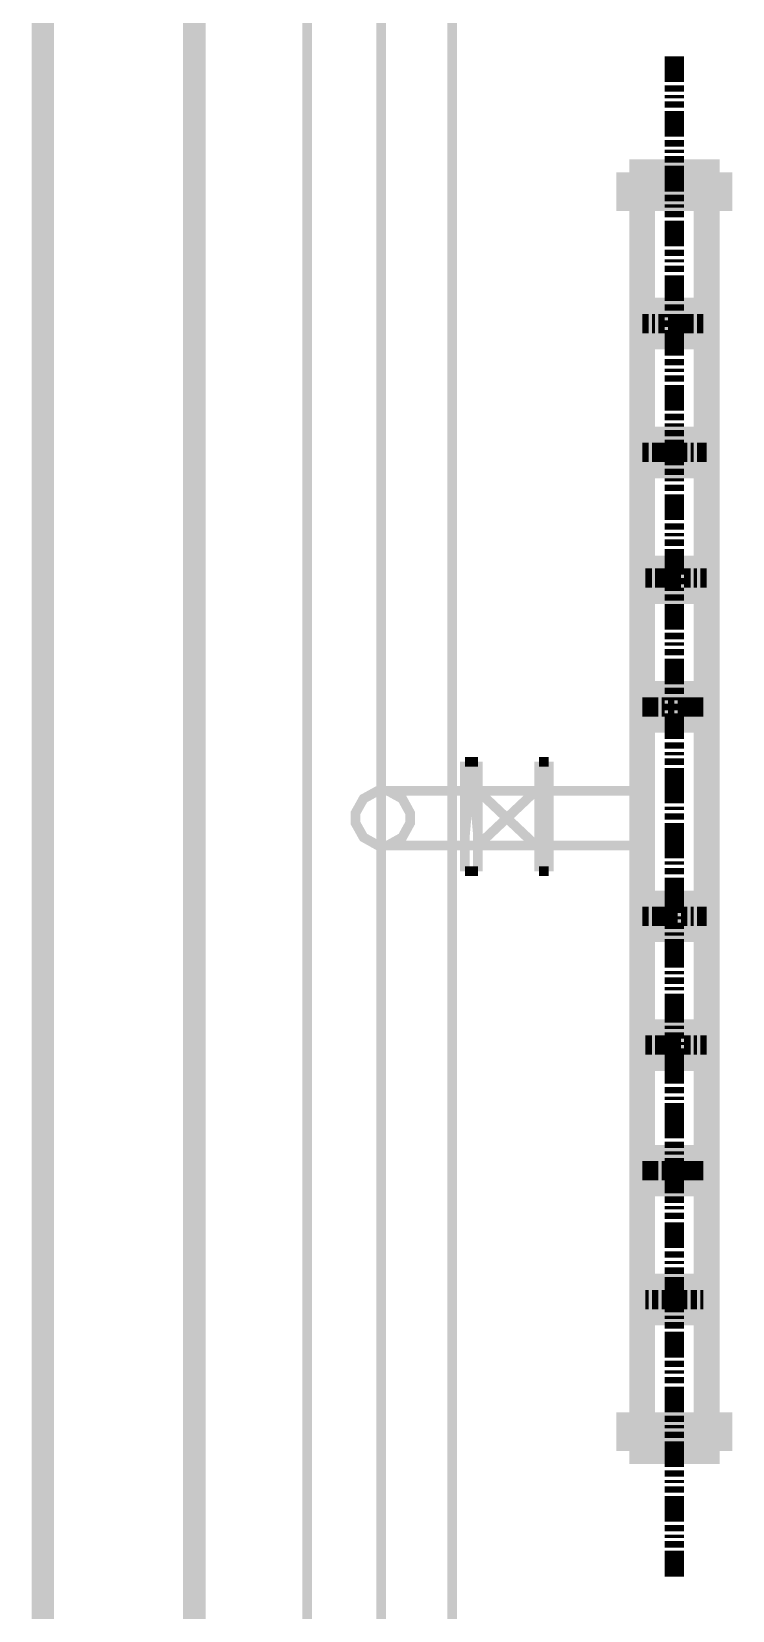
# Model space of a CAD drawing. Extents: x 0.4 to 11.4, y 0.4 to 16.2.
# Drawn here: x 2.075 to 2.438, y 6.535 to 7.352 of the extents above; entities that cross this region are included whole.
import ezdxf

# ---------------------------------------------------------------- set-up
doc = ezdxf.new("R2010")
doc.units = 0
doc.header["$MEASUREMENT"] = 0

msp = doc.modelspace()

# ---------------------------------------------------------------- linework, layer by layer
at = {"color": 0}
for points, const_width in [([(2.15944, 12.6895), (2.15944, 4.64947)], 0.01167), ([(2.08111, 12.6744), (2.08111, 4.63612)], 0.01167), ([(2.21778, 12.4078), (2.21778, 5.47775)], 0.005), ([(2.25612, 5.46446), (2.25612, 12.4094)], 0.005), ([(2.29275, 5.46446), (2.29275, 12.4094)], 0.005), ([(2.40776, 7.33946), (2.40776, 7.33778), (2.40776, 7.3361), (2.40776, 7.33442), (2.40776, 7.33279)], 0.01), ([(2.40776, 7.33279), (2.40776, 7.33111), (2.40776, 7.32943), (2.40776, 7.32781), (2.40776, 7.32611)], 0.01), ([(2.40776, 7.32443), (2.40776, 7.32275), (2.40776, 7.32112)], 0.01), ([(2.40776, 7.31944), (2.40776, 7.31776)], 0.01), ([(2.40776, 7.31614), (2.40776, 7.31446), (2.40776, 7.31278)], 0.01), ([(2.40776, 7.31108), (2.40776, 7.30946), (2.40776, 7.30778), (2.40776, 7.3061)], 0.01), ([(2.40776, 7.3061), (2.40776, 7.30447), (2.40776, 7.30279), (2.40776, 7.30111), (2.40776, 7.29943)], 0.01), ([(2.40776, 7.29943), (2.40776, 7.29779)], 0.01), ([(2.40776, 7.29611), (2.40776, 7.29443), (2.40776, 7.29275)], 0.01), ([(2.40776, 7.29113), (2.40776, 7.28944)], 0.01), ([(2.40776, 7.28776), (2.40776, 7.28614), (2.40776, 7.28444)], 0.01), ([(2.40776, 7.28276), (2.40776, 7.28108), (2.40776, 7.27946), (2.40776, 7.27778)], 0.01), ([(2.38444, 7.27946), (2.4311, 7.27946)], 0.01333), ([(2.38444, 7.27946), (2.38444, 7.26611), (2.4311, 7.26611), (2.4311, 7.27946)], 0.01333), ([(2.40776, 7.27778), (2.40776, 7.2761), (2.40776, 7.27447), (2.40776, 7.27279), (2.40776, 7.27111)], 0.01), ([(2.39111, 6.9611), (2.39111, 7.26611)], 0.01333), ([(2.40776, 7.27111), (2.40776, 7.26942)], 0.01), ([(2.40776, 7.26779), (2.40776, 7.26611), (2.40776, 7.26443)], 0.01), ([(2.42443, 6.63113), (2.42443, 7.26611)], 0.01333), ([(2.40776, 7.26281), (2.40776, 7.26113)], 0.01), ([(2.40776, 7.25944), (2.40776, 7.25776), (2.40776, 7.25612)], 0.01), ([(2.40776, 7.25444), (2.40776, 7.25276), (2.40776, 7.25108), (2.40776, 7.24946)], 0.01), ([(2.40776, 7.24946), (2.40776, 7.24778), (2.40776, 7.2461), (2.40776, 7.24447), (2.40776, 7.24278)], 0.01), ([(2.40776, 7.24278), (2.40776, 7.2411)], 0.01), ([(2.40776, 7.23942), (2.40776, 7.23779), (2.40776, 7.23611)], 0.01), ([(2.40776, 7.23443), (2.40776, 7.23281)], 0.01), ([(2.40776, 7.23112), (2.40776, 7.22944), (2.40776, 7.22775)], 0.01), ([(2.40776, 7.22613), (2.40776, 7.22444), (2.40776, 7.22276), (2.40776, 7.22114)], 0.01), ([(2.40776, 7.22114), (2.40776, 7.21946), (2.40776, 7.21778), (2.40776, 7.2161), (2.40776, 7.21446)], 0.01), ([(2.42443, 7.20779), (2.39111, 7.20779)], 0.01333), ([(2.42443, 7.19444), (2.39111, 7.19444), (2.39111, 7.20779)], 0.01333), ([(2.40776, 7.21446), (2.40776, 7.21278)], 0.01), ([(2.40776, 7.2111), (2.40776, 7.20942), (2.40776, 7.20779)], 0.01), ([(2.39111, 7.20111), (2.39279, 7.20111), (2.39442, 7.20111)], 0.01), ([(2.39611, 7.20111), (2.39779, 7.20111)], 0.01), ([(2.39947, 7.20111), (2.4011, 7.20111), (2.40278, 7.20111)], 0.01), ([(2.40446, 7.20111), (2.40608, 7.20111), (2.40776, 7.20111), (2.40944, 7.20111)], 0.01), ([(2.40776, 7.20611), (2.40776, 7.20443)], 0.01), ([(2.40776, 7.20281), (2.40776, 7.20111), (2.40776, 7.19943)], 0.01), ([(2.40944, 7.20111), (2.41114, 7.20111), (2.41276, 7.20111), (2.41444, 7.20111), (2.41612, 7.20111)], 0.01), ([(2.41612, 7.20111), (2.41775, 7.20111)], 0.01), ([(2.41943, 7.20111), (2.42111, 7.20111), (2.42279, 7.20111)], 0.01), ([(2.40776, 7.19775), (2.40776, 7.19612), (2.40776, 7.19444), (2.40776, 7.19276)], 0.01), ([(2.40776, 7.19276), (2.40776, 7.19114), (2.40776, 7.18946), (2.40776, 7.18778), (2.40776, 7.18608)], 0.01), ([(2.40776, 7.18608), (2.40776, 7.18446)], 0.01), ([(2.40776, 7.18278), (2.40776, 7.1811), (2.40776, 7.17947)], 0.01), ([(2.40776, 7.17779), (2.40776, 7.17611)], 0.01), ([(2.40776, 7.17443), (2.40776, 7.17279), (2.40776, 7.17111)], 0.01), ([(2.40776, 7.16943), (2.40776, 7.16775), (2.40776, 7.16613), (2.40776, 7.16444)], 0.01), ([(2.40776, 7.16444), (2.40776, 7.16276), (2.40776, 7.16114), (2.40776, 7.15944), (2.40776, 7.15776)], 0.01), ([(2.40776, 7.15776), (2.40776, 7.15608)], 0.01), ([(2.40776, 7.15446), (2.40776, 7.15278), (2.40776, 7.1511)], 0.01), ([(2.40776, 7.14947), (2.40776, 7.14779)], 0.01), ([(2.40776, 7.14611), (2.40776, 7.14442), (2.40776, 7.14279)], 0.01), ([(2.42443, 7.14111), (2.39111, 7.14111)], 0.01333), ([(2.42443, 7.12776), (2.39111, 7.12776), (2.39111, 7.14111)], 0.01333), ([(2.40776, 7.14111), (2.40776, 7.13943), (2.40776, 7.13781), (2.40776, 7.13613)], 0.01), ([(2.40776, 7.13613), (2.40776, 7.13444), (2.40776, 7.13276), (2.40776, 7.13112), (2.40776, 7.12944)], 0.01), ([(2.39111, 7.13444), (2.39279, 7.13444), (2.39442, 7.13444)], 0.01), ([(2.39611, 7.13444), (2.39779, 7.13444), (2.39947, 7.13444), (2.4011, 7.13444)], 0.01), ([(2.4011, 7.13444), (2.40278, 7.13444), (2.40446, 7.13444), (2.40608, 7.13444), (2.40776, 7.13444)], 0.01), ([(2.40776, 7.13444), (2.40944, 7.13444)], 0.01), ([(2.40776, 7.12944), (2.40776, 7.12776)], 0.01), ([(2.41114, 7.13444), (2.41276, 7.13444), (2.41444, 7.13444)], 0.01), ([(2.41612, 7.13444), (2.41775, 7.13444)], 0.01), ([(2.41943, 7.13444), (2.42111, 7.13444), (2.42279, 7.13444), (2.42443, 7.13444)], 0.01), ([(2.40776, 7.12608), (2.40776, 7.12446), (2.40776, 7.12278)], 0.01), ([(2.40776, 7.1211), (2.40776, 7.11947)], 0.01), ([(2.40776, 7.11778), (2.40776, 7.1161), (2.40776, 7.11442)], 0.01), ([(2.40776, 7.11279), (2.40776, 7.11111), (2.40776, 7.10943), (2.40776, 7.10781)], 0.01), ([(2.40776, 7.10781), (2.40776, 7.10612), (2.40776, 7.10444), (2.40776, 7.10275), (2.40776, 7.10113)], 0.01), ([(2.40776, 7.10113), (2.40776, 7.09944)], 0.01), ([(2.40776, 7.09776), (2.40776, 7.09614), (2.40776, 7.09446)], 0.01), ([(2.40776, 7.09278), (2.40776, 7.0911)], 0.01), ([(2.40776, 7.08946), (2.40776, 7.08778), (2.40776, 7.0861)], 0.01), ([(2.40776, 7.08442), (2.40776, 7.08279), (2.40776, 7.08111), (2.40776, 7.07943)], 0.01), ([(2.40776, 7.07943), (2.40776, 7.07781), (2.40776, 7.07611), (2.40776, 7.07443), (2.40776, 7.07275)], 0.01), ([(2.42443, 7.07443), (2.39111, 7.07443)], 0.01333), ([(2.42443, 7.06278), (2.39111, 7.06278), (2.39111, 7.07443)], 0.01333), ([(2.40776, 7.07275), (2.40776, 7.07113)], 0.01), ([(2.39279, 7.06944), (2.39442, 7.06944), (2.39611, 7.06944)], 0.01), ([(2.39779, 7.06944), (2.39947, 7.06944), (2.4011, 7.06944), (2.40278, 7.06944)], 0.01), ([(2.40278, 7.06944), (2.40446, 7.06944), (2.40608, 7.06944), (2.40776, 7.06944), (2.40944, 7.06944)], 0.01), ([(2.40776, 7.06944), (2.40776, 7.06776), (2.40776, 7.06614)], 0.01), ([(2.40776, 7.06446), (2.40776, 7.06278)], 0.01), ([(2.40944, 7.06944), (2.41114, 7.06944)], 0.01), ([(2.41276, 7.06944), (2.41444, 7.06944), (2.41612, 7.06944)], 0.01), ([(2.41775, 7.06944), (2.41943, 7.06944)], 0.01), ([(2.42111, 7.06944), (2.42279, 7.06944), (2.42443, 7.06944)], 0.01), ([(2.40776, 7.06108), (2.40776, 7.05946), (2.40776, 7.05778)], 0.01), ([(2.40776, 7.0561), (2.40776, 7.05447), (2.40776, 7.05279), (2.40776, 7.05111)], 0.01), ([(2.40776, 7.05111), (2.40776, 7.04943), (2.40776, 7.04779), (2.40776, 7.04611), (2.40776, 7.04443)], 0.01), ([(2.40776, 7.04443), (2.40776, 7.04275)], 0.01), ([(2.40776, 7.04113), (2.40776, 7.03944), (2.40776, 7.03776)], 0.01), ([(2.40776, 7.03614), (2.40776, 7.03444)], 0.01), ([(2.40776, 7.03276), (2.40776, 7.03108), (2.40776, 7.02946)], 0.01), ([(2.40776, 7.02778), (2.40776, 7.0261), (2.40776, 7.02447), (2.40776, 7.02279)], 0.01), ([(2.40776, 7.02279), (2.40776, 7.02111), (2.40776, 7.01942), (2.40776, 7.01779), (2.40776, 7.01611)], 0.01), ([(2.40776, 7.01611), (2.40776, 7.01443)], 0.01), ([(2.40776, 7.01281), (2.40776, 7.01112), (2.40776, 7.00944)], 0.01), ([(2.42443, 7.00944), (2.39111, 7.00944)], 0.01333), ([(2.40776, 7.00776), (2.40776, 7.00613)], 0.01), ([(2.42443, 6.9961), (2.39111, 6.9961)], 0.01333), ([(2.39111, 7.00276), (2.39279, 7.00276), (2.39442, 7.00276), (2.39611, 7.00276), (2.39779, 7.00276)], 0.01), ([(2.39779, 7.00276), (2.39947, 7.00276)], 0.01), ([(2.4011, 7.00276), (2.40278, 7.00276)], 0.01), ([(2.40446, 7.00276), (2.40608, 7.00276), (2.40776, 7.00276)], 0.01), ([(2.40776, 7.00444), (2.40776, 7.00276), (2.40776, 7.00108)], 0.01), ([(2.40776, 6.99946), (2.40776, 6.99778), (2.40776, 6.9961), (2.40776, 6.99447)], 0.01), ([(2.40944, 7.00276), (2.41114, 7.00276), (2.41276, 7.00276), (2.41444, 7.00276)], 0.01), ([(2.41444, 7.00276), (2.41612, 7.00276), (2.41775, 7.00276), (2.41943, 7.00276), (2.42111, 7.00276)], 0.01), ([(2.42111, 7.00276), (2.42279, 7.00276)], 0.01), ([(2.40776, 6.99447), (2.40776, 6.99278), (2.40776, 6.9911), (2.40776, 6.98942), (2.40776, 6.98779)], 0.01), ([(2.39111, 6.63113), (2.39111, 6.98281)], 0.01333), ([(2.40776, 6.98779), (2.40776, 6.98611)], 0.01), ([(2.40776, 6.98443), (2.40776, 6.98281), (2.40776, 6.98112)], 0.01), ([(2.29943, 6.97444), (2.29943, 6.91775)], 0.005), ([(2.30279, 6.97444), (2.29943, 6.97444)], 0.005), ([(2.3061, 6.97444), (2.30279, 6.97444)], 0.005), ([(2.3061, 6.97444), (2.3061, 6.91775)], 0.005), ([(2.33778, 6.97444), (2.33778, 6.91775)], 0.005), ([(2.33946, 6.97444), (2.33778, 6.97444)], 0.005), ([(2.34278, 6.97444), (2.33946, 6.97444)], 0.005), ([(2.34278, 6.97444), (2.34278, 6.91775)], 0.005), ([(2.40776, 6.97944), (2.40776, 6.97775)], 0.01), ([(2.40776, 6.97613), (2.40776, 6.97444), (2.40776, 6.97276)], 0.01), ([(2.40776, 6.97114), (2.40776, 6.96946), (2.40776, 6.96778), (2.40776, 6.9661)], 0.01), ([(2.40776, 6.9661), (2.40776, 6.96446), (2.40776, 6.96278), (2.40776, 6.9611), (2.40776, 6.95942)], 0.01), ([(2.39111, 6.95942), (2.25612, 6.95942)], 0.005), ([(2.3361, 6.9311), (2.3061, 6.95942)], 0.005), ([(2.3361, 6.95942), (2.3061, 6.9311)], 0.005), ([(2.40776, 6.95942), (2.40776, 6.95779), (2.40776, 6.95611), (2.40776, 6.95443), (2.40776, 6.95281)], 0.01), ([(2.40776, 6.95111), (2.40776, 6.94943)], 0.01), ([(2.40776, 6.94775), (2.40776, 6.94613), (2.40776, 6.94444)], 0.01), ([(2.40776, 6.94276), (2.40776, 6.94114), (2.40776, 6.93946), (2.40776, 6.93778)], 0.01), ([(2.40776, 6.93778), (2.40776, 6.93608), (2.40776, 6.93446), (2.40776, 6.93278), (2.40776, 6.9311)], 0.01), ([(2.40776, 6.9311), (2.40776, 6.92947), (2.40776, 6.92779), (2.40776, 6.92611), (2.40776, 6.92443)], 0.01), ([(2.39111, 6.9311), (2.25612, 6.9311)], 0.005), ([(2.30279, 6.91775), (2.29943, 6.91775)], 0.005), ([(2.3061, 6.91775), (2.30279, 6.91775)], 0.005), ([(2.33946, 6.91775), (2.33778, 6.91775)], 0.005), ([(2.34278, 6.91775), (2.33946, 6.91775)], 0.005), ([(2.40776, 6.92279), (2.40776, 6.92111)], 0.01), ([(2.40776, 6.91943), (2.40776, 6.91775), (2.40776, 6.91613)], 0.01), ([(2.40776, 6.91444), (2.40776, 6.91276), (2.40776, 6.91114), (2.40776, 6.90944)], 0.01), ([(2.40776, 6.90944), (2.40776, 6.90776), (2.40776, 6.90608), (2.40776, 6.90446), (2.40776, 6.90278)], 0.01), ([(2.42443, 6.88781), (2.39111, 6.88781), (2.39111, 6.9011)], 0.01333), ([(2.42443, 6.9011), (2.39111, 6.9011)], 0.01333), ([(2.40776, 6.90278), (2.40776, 6.9011), (2.40776, 6.89947), (2.40776, 6.89779), (2.40776, 6.89611)], 0.01), ([(2.39111, 6.89442), (2.39279, 6.89442), (2.39442, 6.89442)], 0.01), ([(2.39611, 6.89442), (2.39779, 6.89442), (2.39947, 6.89442), (2.4011, 6.89442)], 0.01), ([(2.4011, 6.89442), (2.40278, 6.89442), (2.40446, 6.89442), (2.40608, 6.89442), (2.40776, 6.89442)], 0.01), ([(2.40776, 6.89442), (2.40776, 6.89279)], 0.01), ([(2.40776, 6.89442), (2.40944, 6.89442)], 0.01), ([(2.40776, 6.89111), (2.40776, 6.88943), (2.40776, 6.88781)], 0.01), ([(2.41114, 6.89442), (2.41276, 6.89442), (2.41444, 6.89442)], 0.01), ([(2.41612, 6.89442), (2.41775, 6.89442)], 0.01), ([(2.41943, 6.89442), (2.42111, 6.89442), (2.42279, 6.89442), (2.42443, 6.89442)], 0.01), ([(2.40776, 6.88612), (2.40776, 6.88444)], 0.01), ([(2.40776, 6.88276), (2.40776, 6.88113), (2.40776, 6.87944), (2.40776, 6.87776)], 0.01), ([(2.40776, 6.87776), (2.40776, 6.87608), (2.40776, 6.87446), (2.40776, 6.87278), (2.40776, 6.8711)], 0.01), ([(2.40776, 6.8711), (2.40776, 6.86947), (2.40776, 6.86778)], 0.01), ([(2.40776, 6.8661), (2.40776, 6.86442)], 0.01), ([(2.40776, 6.86279), (2.40776, 6.86111), (2.40776, 6.85943)], 0.01), ([(2.40776, 6.85781), (2.40776, 6.85612)], 0.01), ([(2.40776, 6.85444), (2.40776, 6.85275), (2.40776, 6.85113), (2.40776, 6.84944)], 0.01), ([(2.40776, 6.84944), (2.40776, 6.84776), (2.40776, 6.84614), (2.40776, 6.84446), (2.40776, 6.84278)], 0.01), ([(2.40776, 6.84278), (2.40776, 6.8411), (2.40776, 6.83946)], 0.01), ([(2.42443, 6.83442), (2.39111, 6.83442), (2.39111, 6.82113)], 0.01333), ([(2.40776, 6.83778), (2.40776, 6.8361)], 0.01), ([(2.40776, 6.83442), (2.40776, 6.83279), (2.40776, 6.83111)], 0.01), ([(2.39279, 6.82781), (2.39442, 6.82781), (2.39611, 6.82781)], 0.01), ([(2.39779, 6.82781), (2.39947, 6.82781), (2.4011, 6.82781), (2.40278, 6.82781)], 0.01), ([(2.40278, 6.82781), (2.40446, 6.82781), (2.40608, 6.82781), (2.40776, 6.82781), (2.40944, 6.82781)], 0.01), ([(2.40776, 6.82943), (2.40776, 6.82781)], 0.01), ([(2.40776, 6.82611), (2.40776, 6.82443), (2.40776, 6.82275), (2.40776, 6.82113)], 0.01), ([(2.40944, 6.82781), (2.41114, 6.82781)], 0.01), ([(2.41276, 6.82781), (2.41444, 6.82781), (2.41612, 6.82781)], 0.01), ([(2.41775, 6.82781), (2.41943, 6.82781)], 0.01), ([(2.42111, 6.82781), (2.42279, 6.82781), (2.42443, 6.82781)], 0.01), ([(2.42443, 6.82113), (2.39111, 6.82113)], 0.01333), ([(2.40776, 6.82113), (2.40776, 6.81944), (2.40776, 6.81776), (2.40776, 6.81614), (2.40776, 6.81446)], 0.01), ([(2.40776, 6.81446), (2.40776, 6.81278), (2.40776, 6.81108), (2.40776, 6.80946), (2.40776, 6.80778)], 0.01), ([(2.40776, 6.8061), (2.40776, 6.80447), (2.40776, 6.80279)], 0.01), ([(2.40776, 6.80111), (2.40776, 6.79943)], 0.01), ([(2.40776, 6.79779), (2.40776, 6.79611), (2.40776, 6.79443), (2.40776, 6.79275)], 0.01), ([(2.40776, 6.79275), (2.40776, 6.79113), (2.40776, 6.78944), (2.40776, 6.78776), (2.40776, 6.78614)], 0.01), ([(2.40776, 6.78614), (2.40776, 6.78444), (2.40776, 6.78276), (2.40776, 6.78108), (2.40776, 6.77946)], 0.01), ([(2.40776, 6.77778), (2.40776, 6.7761), (2.40776, 6.77447)], 0.01), ([(2.42443, 6.76942), (2.39111, 6.76942), (2.39111, 6.75613)], 0.01333), ([(2.40776, 6.77279), (2.40776, 6.77111)], 0.01), ([(2.40776, 6.76942), (2.40776, 6.76779), (2.40776, 6.76611), (2.40776, 6.76443)], 0.01), ([(2.39111, 6.76281), (2.39279, 6.76281), (2.39442, 6.76281), (2.39611, 6.76281), (2.39779, 6.76281)], 0.01), ([(2.39779, 6.76281), (2.39947, 6.76281)], 0.01), ([(2.4011, 6.76281), (2.40278, 6.76281)], 0.01), ([(2.40446, 6.76281), (2.40608, 6.76281), (2.40776, 6.76281)], 0.01), ([(2.40776, 6.76443), (2.40776, 6.76281), (2.40776, 6.76112), (2.40776, 6.75944), (2.40776, 6.75776)], 0.01), ([(2.40944, 6.76281), (2.41114, 6.76281), (2.41276, 6.76281), (2.41444, 6.76281)], 0.01), ([(2.41444, 6.76281), (2.41612, 6.76281), (2.41775, 6.76281), (2.41943, 6.76281), (2.42111, 6.76281)], 0.01), ([(2.42111, 6.76281), (2.42279, 6.76281)], 0.01), ([(2.42443, 6.75613), (2.39111, 6.75613)], 0.01333), ([(2.40776, 6.75776), (2.40776, 6.75613), (2.40776, 6.75444), (2.40776, 6.75276), (2.40776, 6.75108)], 0.01), ([(2.40776, 6.74946), (2.40776, 6.74778), (2.40776, 6.7461)], 0.01), ([(2.40776, 6.74447), (2.40776, 6.74278)], 0.01), ([(2.40776, 6.7411), (2.40776, 6.73942), (2.40776, 6.73779)], 0.01), ([(2.40776, 6.73611), (2.40776, 6.73443), (2.40776, 6.73281), (2.40776, 6.73112)], 0.01), ([(2.40776, 6.73112), (2.40776, 6.72944), (2.40776, 6.72775), (2.40776, 6.72613), (2.40776, 6.72444)], 0.01), ([(2.40776, 6.72444), (2.40776, 6.72276)], 0.01), ([(2.40776, 6.72114), (2.40776, 6.71946), (2.40776, 6.71778)], 0.01), ([(2.40776, 6.7161), (2.40776, 6.71446)], 0.01), ([(2.40776, 6.71278), (2.40776, 6.7111), (2.40776, 6.70942)], 0.01), ([(2.42443, 6.70281), (2.39111, 6.70281), (2.39111, 6.68946)], 0.01333), ([(2.40776, 6.70779), (2.40776, 6.70611), (2.40776, 6.70443), (2.40776, 6.70281)], 0.01), ([(2.40776, 6.70281), (2.40776, 6.70111), (2.40776, 6.69943), (2.40776, 6.69775), (2.40776, 6.69613)], 0.01), ([(2.39279, 6.69613), (2.39442, 6.69613)], 0.01), ([(2.39611, 6.69613), (2.39779, 6.69613), (2.39947, 6.69613)], 0.01), ([(2.4011, 6.69613), (2.40278, 6.69613), (2.40446, 6.69613), (2.40608, 6.69613)], 0.01), ([(2.40608, 6.69613), (2.40776, 6.69613), (2.40944, 6.69613), (2.41114, 6.69613), (2.41276, 6.69613)], 0.01), ([(2.40776, 6.69613), (2.40776, 6.69444)], 0.01), ([(2.41276, 6.69613), (2.41444, 6.69613)], 0.01), ([(2.41612, 6.69613), (2.41775, 6.69613), (2.41943, 6.69613)], 0.01), ([(2.42111, 6.69613), (2.42279, 6.69613)], 0.01), ([(2.42443, 6.68946), (2.39111, 6.68946)], 0.01333), ([(2.40776, 6.69276), (2.40776, 6.69114), (2.40776, 6.68946)], 0.01), ([(2.40776, 6.68778), (2.40776, 6.68608)], 0.01), ([(2.40776, 6.68446), (2.40776, 6.68278), (2.40776, 6.6811)], 0.01), ([(2.40776, 6.67947), (2.40776, 6.67779), (2.40776, 6.67611), (2.40776, 6.67443)], 0.01), ([(2.40776, 6.67443), (2.40776, 6.67279), (2.40776, 6.67111), (2.40776, 6.66943), (2.40776, 6.66775)], 0.01), ([(2.40776, 6.66775), (2.40776, 6.66613)], 0.01), ([(2.40776, 6.66444), (2.40776, 6.66276), (2.40776, 6.66114)], 0.01), ([(2.40776, 6.65944), (2.40776, 6.65776)], 0.01), ([(2.40776, 6.65608), (2.40776, 6.65446), (2.40776, 6.65278)], 0.01), ([(2.40776, 6.6511), (2.40776, 6.64947), (2.40776, 6.64779), (2.40776, 6.64611)], 0.01), ([(2.40776, 6.64611), (2.40776, 6.64442), (2.40776, 6.64279), (2.40776, 6.64111), (2.40776, 6.63943)], 0.01), ([(2.40776, 6.63943), (2.40776, 6.63781)], 0.01), ([(2.38444, 6.61778), (2.38444, 6.63113), (2.4311, 6.63113), (2.4311, 6.61778)], 0.01333), ([(2.40776, 6.63612), (2.40776, 6.63444), (2.40776, 6.63276)], 0.01), ([(2.40776, 6.63113), (2.40776, 6.62944)], 0.01), ([(2.40776, 6.62776), (2.40776, 6.62608), (2.40776, 6.62446)], 0.01), ([(2.40776, 6.62278), (2.40776, 6.6211), (2.40776, 6.61947), (2.40776, 6.61778)], 0.01), ([(2.38444, 6.61778), (2.4311, 6.61778)], 0.01333), ([(2.40776, 6.61778), (2.40776, 6.6161), (2.40776, 6.61442), (2.40776, 6.61279), (2.40776, 6.61111)], 0.01), ([(2.40776, 6.61111), (2.40776, 6.60943)], 0.01), ([(2.40776, 6.60781), (2.40776, 6.60612), (2.40776, 6.60444)], 0.01), ([(2.40776, 6.60275), (2.40776, 6.60113)], 0.01), ([(2.40776, 6.59944), (2.40776, 6.59776), (2.40776, 6.59614)], 0.01), ([(2.40776, 6.59446), (2.40776, 6.59278), (2.40776, 6.5911), (2.40776, 6.58946)], 0.01), ([(2.40776, 6.58946), (2.40776, 6.58778), (2.40776, 6.5861), (2.40776, 6.58442), (2.40776, 6.58279)], 0.01), ([(2.40776, 6.58279), (2.40776, 6.58111)], 0.01), ([(2.40776, 6.57943), (2.40776, 6.57781), (2.40776, 6.57611)], 0.01), ([(2.40776, 6.57443), (2.40776, 6.57275)], 0.01), ([(2.40776, 6.57113), (2.40776, 6.56944), (2.40776, 6.56776)], 0.01), ([(2.40776, 6.56614), (2.40776, 6.56446), (2.40776, 6.56278), (2.40776, 6.56108)], 0.01), ([(2.40776, 6.56108), (2.40776, 6.55946), (2.40776, 6.55778), (2.40776, 6.5561), (2.40776, 6.55447)], 0.01), ([(2.40776, 6.55447), (2.40776, 6.55279)], 0.01)]:
    msp.add_lwpolyline(points, dxfattribs=dict(at, const_width=const_width))
for points, const_width in [([(2.40776, 7.3411), (2.40776, 7.3411)], 0.01), ([(2.40776, 7.33946), (2.40776, 7.33946)], 0.01), ([(2.40776, 7.33279), (2.40776, 7.33279)], 0.01), ([(2.40776, 7.32611), (2.40776, 7.32611)], 0.01), ([(2.40776, 7.32443), (2.40776, 7.32443)], 0.01), ([(2.40776, 7.3061), (2.40776, 7.3061)], 0.01), ([(2.40776, 7.29943), (2.40776, 7.29943)], 0.01), ([(2.40776, 7.27778), (2.40776, 7.27778)], 0.01), ([(2.40776, 7.27111), (2.40776, 7.27111)], 0.01), ([(2.40776, 7.24946), (2.40776, 7.24946)], 0.01), ([(2.40776, 7.24278), (2.40776, 7.24278)], 0.01), ([(2.40776, 7.22114), (2.40776, 7.22114)], 0.01), ([(2.40776, 7.21446), (2.40776, 7.21446)], 0.01), ([(2.39111, 7.20111), (2.39111, 7.20111)], 0.01), ([(2.41444, 7.20193), (2.41444, 7.2034), (2.4101, 7.20779), (2.40864, 7.20779), (2.40717, 7.20779), (2.40278, 7.2034), (2.40278, 7.20193), (2.40278, 7.20053), (2.40717, 7.19612), (2.40864, 7.19612), (2.4101, 7.19612), (2.41444, 7.20053), (2.41444, 7.20193)], 0.005), ([(2.40944, 7.20111), (2.40944, 7.20111)], 0.01), ([(2.41612, 7.20111), (2.41612, 7.20111)], 0.01), ([(2.42443, 7.20111), (2.42443, 7.20111)], 0.01), ([(2.40776, 7.19276), (2.40776, 7.19276)], 0.01), ([(2.40776, 7.18608), (2.40776, 7.18608)], 0.01), ([(2.40776, 7.16444), (2.40776, 7.16444)], 0.01), ([(2.40776, 7.15776), (2.40776, 7.15776)], 0.01), ([(2.41444, 7.13525), (2.41444, 7.13672), (2.4101, 7.14111), (2.40864, 7.14111), (2.40717, 7.14111), (2.40278, 7.13672), (2.40278, 7.13525), (2.40278, 7.13385), (2.40717, 7.12944), (2.40864, 7.12944), (2.4101, 7.12944), (2.41444, 7.13385), (2.41444, 7.13525)], 0.005), ([(2.40776, 7.13613), (2.40776, 7.13613)], 0.01), ([(2.39111, 7.13444), (2.39111, 7.13444)], 0.01), ([(2.4011, 7.13444), (2.4011, 7.13444)], 0.01), ([(2.40776, 7.13444), (2.40776, 7.13444)], 0.01), ([(2.40776, 7.12944), (2.40776, 7.12944)], 0.01), ([(2.40776, 7.10781), (2.40776, 7.10781)], 0.01), ([(2.40776, 7.10113), (2.40776, 7.10113)], 0.01), ([(2.40776, 7.07943), (2.40776, 7.07943)], 0.01), ([(2.41444, 7.07026), (2.41444, 7.07172), (2.4101, 7.07611), (2.40864, 7.07611), (2.40717, 7.07611), (2.40278, 7.07172), (2.40278, 7.07026), (2.40278, 7.06885), (2.40717, 7.06446), (2.40864, 7.06446), (2.4101, 7.06446), (2.41444, 7.06885), (2.41444, 7.07026)], 0.005), ([(2.40776, 7.07275), (2.40776, 7.07275)], 0.01), ([(2.39111, 7.06944), (2.39111, 7.06944)], 0.01), ([(2.39279, 7.06944), (2.39279, 7.06944)], 0.01), ([(2.40278, 7.06944), (2.40278, 7.06944)], 0.01), ([(2.40944, 7.06944), (2.40944, 7.06944)], 0.01), ([(2.40776, 7.05111), (2.40776, 7.05111)], 0.01), ([(2.40776, 7.04443), (2.40776, 7.04443)], 0.01), ([(2.40776, 7.02279), (2.40776, 7.02279)], 0.01), ([(2.40776, 7.01611), (2.40776, 7.01611)], 0.01), ([(2.41444, 7.00364), (2.41444, 7.0051), (2.4101, 7.00944), (2.40864, 7.00944), (2.40717, 7.00944), (2.40278, 7.0051), (2.40278, 7.00364), (2.40278, 7.00217), (2.40717, 6.99778), (2.40864, 6.99778), (2.4101, 6.99778), (2.41444, 7.00217), (2.41444, 7.00364)], 0.005), ([(2.39111, 7.00276), (2.39111, 7.00276)], 0.01), ([(2.39779, 7.00276), (2.39779, 7.00276)], 0.01), ([(2.41444, 7.00276), (2.41444, 7.00276)], 0.01), ([(2.42111, 7.00276), (2.42111, 7.00276)], 0.01), ([(2.42443, 7.00276), (2.42443, 7.00276)], 0.01), ([(2.40776, 6.99447), (2.40776, 6.99447)], 0.01), ([(2.40776, 6.98779), (2.40776, 6.98779)], 0.01), ([(2.30279, 6.91775), (2.30279, 6.97444), (2.30279, 6.91775)], 0.005), ([(2.33946, 6.91775), (2.33946, 6.97444), (2.33946, 6.91775)], 0.005), ([(2.40776, 6.9661), (2.40776, 6.9661)], 0.01), ([(2.27111, 6.94526), (2.27111, 6.94781), (2.26699, 6.95529), (2.2595, 6.95942), (2.25694, 6.95942), (2.25444, 6.95942), (2.24696, 6.95529), (2.24278, 6.94781), (2.24278, 6.94526), (2.24278, 6.94276), (2.24696, 6.93528), (2.25444, 6.9311), (2.25694, 6.9311), (2.2595, 6.9311), (2.26699, 6.93528), (2.27111, 6.94276), (2.27111, 6.94526)], 0.005), ([(2.40776, 6.95942), (2.40776, 6.95942)], 0.01), ([(2.40776, 6.95281), (2.40776, 6.95281)], 0.01), ([(2.40776, 6.95111), (2.40776, 6.95111)], 0.01), ([(2.40776, 6.93778), (2.40776, 6.93778)], 0.01), ([(2.40776, 6.9311), (2.40776, 6.9311)], 0.01), ([(2.40776, 6.92443), (2.40776, 6.92443)], 0.01), ([(2.40776, 6.92279), (2.40776, 6.92279)], 0.01), ([(2.40776, 6.90944), (2.40776, 6.90944)], 0.01), ([(2.41444, 6.89529), (2.41444, 6.89675), (2.4101, 6.9011), (2.40864, 6.9011), (2.40717, 6.9011), (2.40278, 6.89675), (2.40278, 6.89529), (2.40278, 6.89382), (2.40717, 6.88943), (2.40864, 6.88943), (2.4101, 6.88943), (2.41444, 6.89382), (2.41444, 6.89529)], 0.005), ([(2.40776, 6.90278), (2.40776, 6.90278)], 0.01), ([(2.39111, 6.89442), (2.39111, 6.89442)], 0.01), ([(2.4011, 6.89442), (2.4011, 6.89442)], 0.01), ([(2.40776, 6.89611), (2.40776, 6.89611)], 0.01), ([(2.40776, 6.89442), (2.40776, 6.89442)], 0.01), ([(2.40776, 6.89442), (2.40776, 6.89442)], 0.01), ([(2.40776, 6.87776), (2.40776, 6.87776)], 0.01), ([(2.40776, 6.8711), (2.40776, 6.8711)], 0.01), ([(2.40776, 6.84944), (2.40776, 6.84944)], 0.01), ([(2.40776, 6.84278), (2.40776, 6.84278)], 0.01), ([(2.39111, 6.82781), (2.39111, 6.82781)], 0.01), ([(2.39279, 6.82781), (2.39279, 6.82781)], 0.01), ([(2.40278, 6.82781), (2.40278, 6.82781)], 0.01), ([(2.41444, 6.82861), (2.41444, 6.83008), (2.4101, 6.83442), (2.40864, 6.83442), (2.40717, 6.83442), (2.40278, 6.83008), (2.40278, 6.82861), (2.40278, 6.82715), (2.40717, 6.82275), (2.40864, 6.82275), (2.4101, 6.82275), (2.41444, 6.82715), (2.41444, 6.82861)], 0.005), ([(2.40944, 6.82781), (2.40944, 6.82781)], 0.01), ([(2.40776, 6.82113), (2.40776, 6.82113)], 0.01), ([(2.40776, 6.81446), (2.40776, 6.81446)], 0.01), ([(2.40776, 6.80778), (2.40776, 6.80778)], 0.01), ([(2.40776, 6.8061), (2.40776, 6.8061)], 0.01), ([(2.40776, 6.79275), (2.40776, 6.79275)], 0.01), ([(2.40776, 6.78614), (2.40776, 6.78614)], 0.01), ([(2.40776, 6.77946), (2.40776, 6.77946)], 0.01), ([(2.40776, 6.77778), (2.40776, 6.77778)], 0.01), ([(2.39111, 6.76281), (2.39111, 6.76281)], 0.01), ([(2.39779, 6.76281), (2.39779, 6.76281)], 0.01), ([(2.41444, 6.76361), (2.41444, 6.76508), (2.4101, 6.76942), (2.40864, 6.76942), (2.40717, 6.76942), (2.40278, 6.76508), (2.40278, 6.76361), (2.40278, 6.76215), (2.40717, 6.75776), (2.40864, 6.75776), (2.4101, 6.75776), (2.41444, 6.76215), (2.41444, 6.76361)], 0.005), ([(2.40776, 6.76443), (2.40776, 6.76443)], 0.01), ([(2.41444, 6.76281), (2.41444, 6.76281)], 0.01), ([(2.42111, 6.76281), (2.42111, 6.76281)], 0.01), ([(2.42443, 6.76281), (2.42443, 6.76281)], 0.01), ([(2.40776, 6.75776), (2.40776, 6.75776)], 0.01), ([(2.40776, 6.75108), (2.40776, 6.75108)], 0.01), ([(2.40776, 6.74946), (2.40776, 6.74946)], 0.01), ([(2.40776, 6.73112), (2.40776, 6.73112)], 0.01), ([(2.40776, 6.72444), (2.40776, 6.72444)], 0.01), ([(2.40776, 6.70281), (2.40776, 6.70281)], 0.01), ([(2.39111, 6.69613), (2.39111, 6.69613)], 0.01), ([(2.39279, 6.69613), (2.39279, 6.69613)], 0.01), ([(2.41444, 6.69694), (2.41444, 6.6984), (2.4101, 6.70281), (2.40864, 6.70281), (2.40717, 6.70281), (2.40278, 6.6984), (2.40278, 6.69694), (2.40278, 6.69553), (2.40717, 6.69114), (2.40864, 6.69114), (2.4101, 6.69114), (2.41444, 6.69553), (2.41444, 6.69694)], 0.005), ([(2.40608, 6.69613), (2.40608, 6.69613)], 0.01), ([(2.40776, 6.69613), (2.40776, 6.69613)], 0.01), ([(2.41276, 6.69613), (2.41276, 6.69613)], 0.01), ([(2.42443, 6.69613), (2.42443, 6.69613)], 0.01), ([(2.40776, 6.67443), (2.40776, 6.67443)], 0.01), ([(2.40776, 6.66775), (2.40776, 6.66775)], 0.01), ([(2.40776, 6.64611), (2.40776, 6.64611)], 0.01), ([(2.40776, 6.63943), (2.40776, 6.63943)], 0.01), ([(2.40776, 6.61778), (2.40776, 6.61778)], 0.01), ([(2.40776, 6.61111), (2.40776, 6.61111)], 0.01), ([(2.40776, 6.58946), (2.40776, 6.58946)], 0.01), ([(2.40776, 6.58279), (2.40776, 6.58279)], 0.01), ([(2.40776, 6.56108), (2.40776, 6.56108)], 0.01), ([(2.40776, 6.55447), (2.40776, 6.55447)], 0.01), ([(2.40776, 6.55111), (2.40776, 6.55111)], 0.01)]:
    msp.add_lwpolyline(points, close=True, dxfattribs=dict(at, const_width=const_width))

doc.saveas('drawing.dxf')
